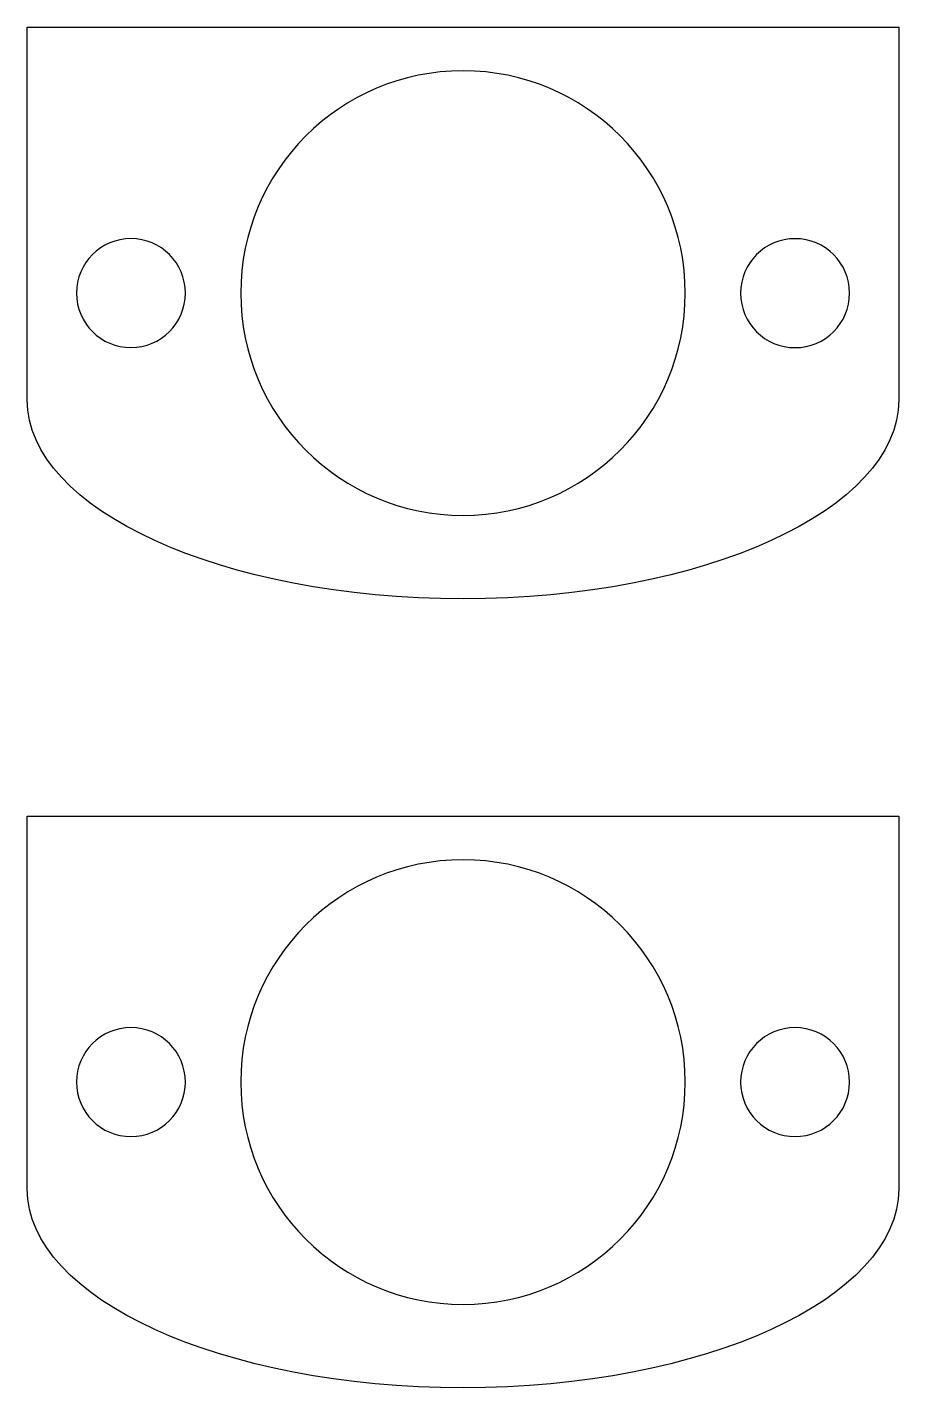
# Model space of a CAD drawing. Extents: x 0 to 20, y 0 to 31.2.
import ezdxf

# ---------------------------------------------------------------- set-up
doc = ezdxf.new("R2010")
doc.units = 0
doc.layers.add('LAYER_1', color=7, linetype='CONTINUOUS')

msp = doc.modelspace()

# ---------------------------------------------------------------- linework, layer by layer
at = {"layer": 'LAYER_1', "color": 7}
for points in [[(0, 31.213), (0, 31.213), (0, 22.665), (0, 22.665), (0, 20.143), (4.477, 18.1), (10, 18.1), (15.523, 18.1), (20, 20.143), (20, 22.665), (20, 22.665), (20, 31.213), (20, 31.213), (20, 31.213), (0, 31.213), (0, 31.213)], [(0, 13.113), (0, 13.113), (0, 4.565), (0, 4.565), (0, 2.044), (4.477, 0), (10, 0), (15.523, 0), (20, 2.044), (20, 4.565), (20, 4.565), (20, 13.113), (20, 13.113), (20, 13.113), (0, 13.113), (0, 13.113)]]:
    msp.add_open_spline(points, degree=3, knots=[0, 0, 0, 0, 1, 1, 1, 2, 2, 2, 3, 3, 3, 4, 4, 4, 5, 5, 5, 5], dxfattribs=at)
at = {"layer": 'LAYER_1', "color": 250}
for points in [[(15.1, 25.113), (15.1, 22.297), (12.817, 20.013), (10, 20.013), (7.183, 20.013), (4.9, 22.297), (4.9, 25.113), (4.9, 27.93), (7.183, 30.213), (10, 30.213), (12.817, 30.213), (15.1, 27.93), (15.1, 25.113)], [(3.63, 25.113), (3.63, 24.423), (3.071, 23.863), (2.38, 23.863), (1.69, 23.863), (1.13, 24.423), (1.13, 25.113), (1.13, 25.803), (1.69, 26.363), (2.38, 26.363), (3.071, 26.363), (3.63, 25.803), (3.63, 25.113)], [(18.871, 25.112), (18.871, 24.422), (18.311, 23.862), (17.62, 23.862), (16.93, 23.862), (16.37, 24.422), (16.37, 25.112), (16.37, 25.803), (16.93, 26.362), (17.62, 26.362), (18.311, 26.362), (18.871, 25.803), (18.871, 25.112)], [(15.1, 7.013), (15.1, 4.197), (12.817, 1.913), (10, 1.913), (7.183, 1.913), (4.9, 4.197), (4.9, 7.013), (4.9, 9.83), (7.183, 12.113), (10, 12.113), (12.817, 12.113), (15.1, 9.83), (15.1, 7.013)], [(3.63, 7.013), (3.63, 6.323), (3.071, 5.763), (2.38, 5.763), (1.69, 5.763), (1.13, 6.323), (1.13, 7.013), (1.13, 7.703), (1.69, 8.263), (2.38, 8.263), (3.071, 8.263), (3.63, 7.703), (3.63, 7.013)], [(18.871, 7.012), (18.871, 6.322), (18.311, 5.763), (17.62, 5.763), (16.93, 5.763), (16.37, 6.322), (16.37, 7.012), (16.37, 7.703), (16.93, 8.262), (17.62, 8.262), (18.311, 8.262), (18.871, 7.703), (18.871, 7.012)]]:
    msp.add_open_spline(points, degree=3, knots=[0, 0, 0, 0, 1, 1, 1, 2, 2, 2, 3, 3, 3, 4, 4, 4, 4], dxfattribs=at)

doc.saveas('drawing.dxf')
